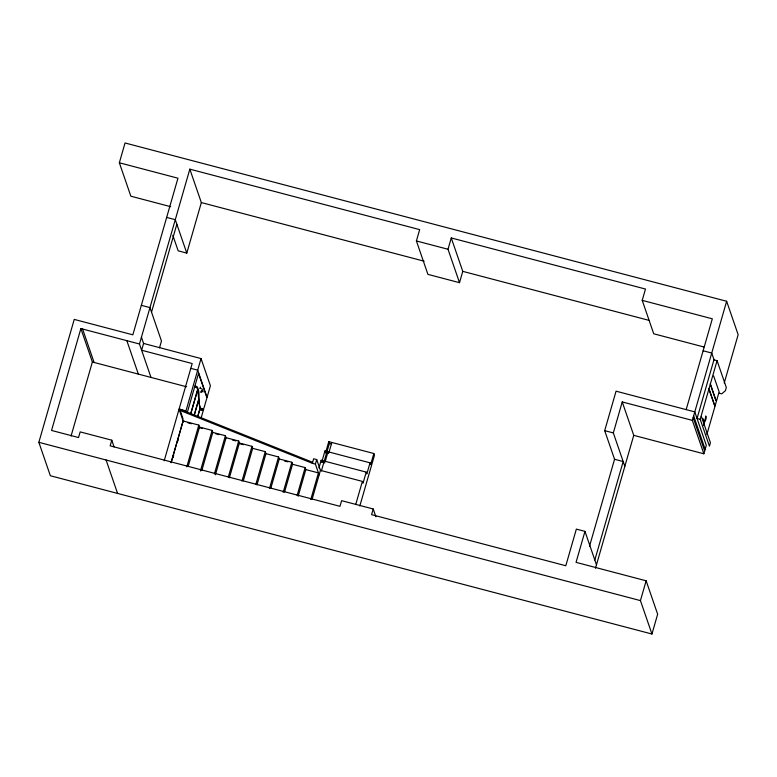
<?xml version="1.0" encoding="UTF-8"?>
<svg xmlns="http://www.w3.org/2000/svg" width="777" height="777" viewBox="0 0 777 777"><rect width="100%" height="100%" fill="white"/><g stroke="black" fill="none" stroke-linecap="round" stroke-linejoin="round"><path stroke-width="1.17" d="M150.991 377.418L139.481 343.997L80.876 328.584L51.544 430.439L78.545 437.538L80.177 431.886L111.781 440.2L110.149 445.852L339.986 506.332L341.618 500.67L373.222 508.984L371.591 514.646L565.802 565.743L576.349 529.108L584.964 531.371L576.048 562.354L646.143 580.798L657.653 614.218L651.952 634.022L50.359 475.738L38.85 442.317L74.242 319.405L132.848 334.829L177.952 178.205L119.347 162.781L125.048 142.978L726.641 301.262L738.15 334.683L724.232 383.012M71.047 436.072L92.376 362.004L80.876 328.584M139.481 343.997L189.831 169.153L419.667 229.623L416.404 240.948L427.913 274.368L459.518 282.682L462.771 271.358L451.272 237.947L645.483 289.044L642.22 300.359L653.729 333.78L703.962 346.998M151.525 312.16L176.845 224.223M141.433 337.208L143.58 343.444L141.628 350.242L192.191 363.539L164.19 460.8M159.499 347.863L161.47 341.025L149.961 307.605L141.346 305.342M172.815 235.285L178.166 250.825L186.791 253.098L201.34 202.574L189.831 169.153M183.722 420.813L183.43 421.814L179.429 410.178L179.72 409.168L312.626 462.286M171.076 462.616L183.323 420.104M143.58 343.444L201.039 358.566L185.965 410.907L179.079 409.09M171.134 462.694L183.149 420.969L198.815 425.097L199.504 427.088L188.16 466.491M173.028 457.556L173.698 455.244M177.7 441.336L178.37 439.024M187.267 412.577L198.669 372.979M190.773 413.422L197.688 389.413L196.562 387.383L194.512 387.412M190.724 414.054L197.756 389.646L198.718 399.329L194.153 415.19M194.337 415.015L198.708 399.864L199.961 408.508L197.552 416.86M197.795 416.53L200.039 408.712L201.942 410.441L203.661 409.158L202.127 408.751M186.801 466.812L198.815 425.097M201 418.414L203.661 409.158M200.427 470.969L212.111 430.409L199.504 427.088M201.787 470.639L212.791 432.4L212.111 430.409M214.384 473.96L225.398 435.722L212.791 432.4M215.404 474.796L226.088 437.713L225.398 435.722M228.351 476.952L238.694 441.035L226.088 437.713M229.37 477.787L239.374 443.026L238.694 441.035M241.968 481.109L251.981 446.338L239.374 443.026M243.327 480.778L252.671 448.339L251.981 446.338M255.924 484.1L265.268 451.651L252.671 448.339M256.954 484.935L265.957 453.651L265.268 451.651M269.551 488.247L278.564 456.963L265.957 453.651M270.911 487.927L279.254 458.954L278.564 456.963M283.178 492.404L291.851 462.276L279.254 458.954M284.528 492.084L292.54 464.267L291.851 462.276M297.135 495.396L305.147 467.589L292.54 464.267M298.154 496.231L305.827 469.58L305.147 467.589M319.124 474.893L315.404 464.102L312.335 463.296L313.646 458.76L316.715 459.566L320.425 470.357L312.111 499.222M315.404 464.102L316.715 459.566M318.929 468.007L321.163 460.256L366.239 472.115L366.851 473.892L370.037 462.82L324.961 450.961L321.775 462.033L324.844 462.839M310.761 499.553L318.434 472.902L305.827 469.58M328.652 453.545L325.573 452.738L328.768 441.657L373.844 453.515L374.456 455.303L359.819 505.992M321.357 471.027L329.38 443.444L328.768 441.657M325.165 461.732L328.03 451.767M328.962 452.437L331.837 442.472M355.72 504.526L362.383 481.4L320.425 470.357M366.239 472.115L363.044 483.187L362.529 481.721M373.844 453.515L370.648 464.597L370.037 462.82M459.518 282.682L448.008 249.262L451.272 237.947M589.539 546.134L614.558 459.265L604.7 430.652L616.064 391.181L694.784 411.888L706.293 445.308L703.845 453.797L633.75 435.353L622.241 401.932L692.346 420.376L703.845 453.797M624.825 466.336L613.325 432.915L622.241 401.932M594.823 559.984L623.173 461.528L614.558 459.265M595.483 568.24L633.75 435.353M686.169 409.625L712.324 318.803L642.22 300.359M651.952 634.022L640.442 600.602L646.143 580.798M692.346 420.376L726.641 301.262M697.056 418.482L714.005 359.634L711.732 353.04L703.117 350.777M701.398 416.472L710.421 442.696L709.43 446.134L700.194 419.308L717.074 360.674L713.568 359.751M703.787 420.804C703.952 424.553 707.235 418.249 705.837 416.268M705.769 416.074C705.341 417.492 705.671 420.784 703.719 420.6M703.641 425.485L704.642 421.998L703 418.861L704.02 421.833M706.847 434.557L714.995 406.235L708.906 388.529M715.258 405.341L716.375 401.447L710.285 383.741M716.569 400.767L719.133 391.87L713.645 375.922M200.301 388.092L200.524 387.237L200.097 388.549M201.126 391.987L200.961 392.453L201.554 390.433M194.833 386.354L196.843 386.354C201.437 393.075 196.591 402.233 201.185 408.974L202.205 409.411L203.982 408.032L206.935 397.805L198.543 373.436M201.748 408.527L199.66 408.566M200.408 410.033L201.505 409.547M416.404 240.948L448.008 249.262M201.34 202.574L424.135 261.198M462.771 271.358L648.795 320.309M170.707 206.692L130.857 196.202L119.347 162.781M166.666 217.405L175.281 219.677L186.791 253.098M719.172 393.181L721.726 393.852L725.388 390.714L726.32 387.509L717.074 360.674M696.687 418.385L700.194 419.308M604.7 430.652L613.325 432.915M190.802 368.356L197.698 370.163L207.061 397.348L210.402 385.751L201.039 358.566M92.376 362.004L186.616 386.791M329.38 443.444L331.429 443.978M187.956 422.843L191.395 423.747M198.951 427.554L202.389 428.457M215.685 433.77L219.124 434.673M232.41 439.986L235.849 440.889M239.976 443.784L243.415 444.687M284.431 460.926L287.869 461.829M38.85 442.317L640.442 600.602M200.194 388.315L202.195 389.034M201.272 391.394L203.156 391.793L202.515 389.947M179.429 410.178L312.335 463.296M195.309 385.946L196.202 387.267M710.469 384.8L715.802 400.291M709.09 389.588L714.811 406.177M693.647 415.85L705.157 449.271M693.162 417.55L704.661 450.971M584.964 531.371L596.474 564.792M373.222 508.984L375.903 516.783M324.961 450.961L325.573 452.738M321.163 460.256L321.775 462.033M179.72 409.168L182.993 418.696M126.836 340.676L138.345 374.096M82.595 329.03L94.104 362.451M111.781 440.2L114.083 446.882M106.08 460.003L117.58 493.424"/></g></svg>
